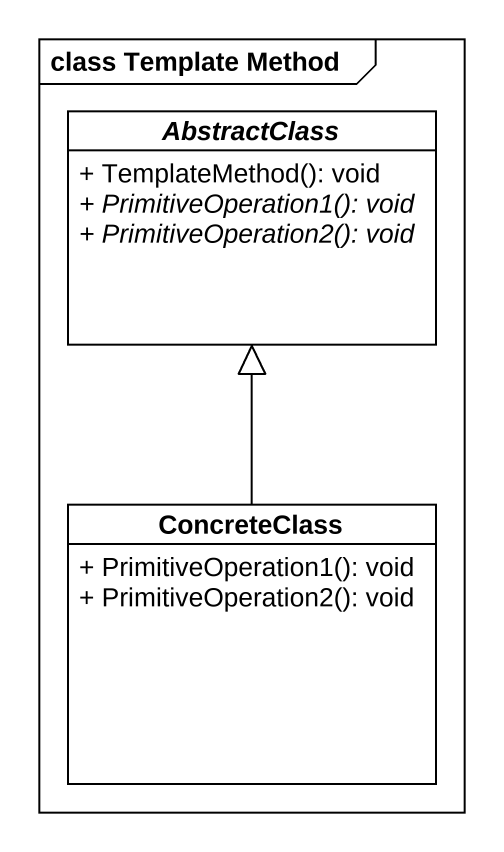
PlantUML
@startuml
mainframe class Template Method
hide circle
hide empty members
skinparam classAttributeIconSize 0
abstract class AbstractClass {
  + TemplateMethod(): void
  {abstract} + PrimitiveOperation1(): void
  {abstract} + PrimitiveOperation2(): void
}
class ConcreteClass {
  + PrimitiveOperation1(): void
  + PrimitiveOperation2(): void
}
ConcreteClass -up-|> AbstractClass
@enduml
